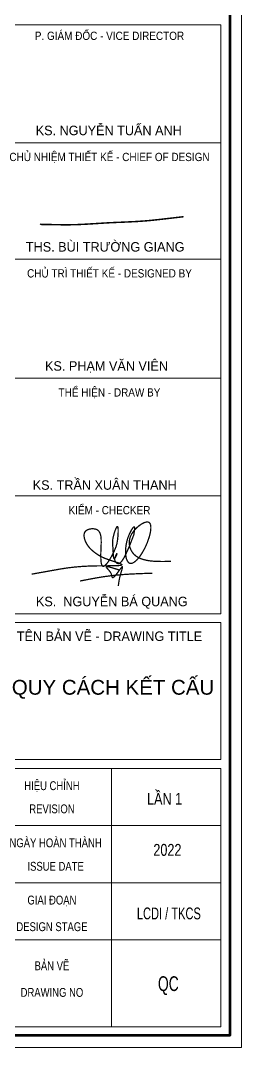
# Model space of a CAD drawing. Header units: millimetres. Extents: x 19378 to 228036, y -611253 to -529584.
# Drawn here: x 142414 to 150335, y -611253 to -574479 of the extents above; entities that cross this region are included whole.
import ezdxf
from ezdxf.enums import TextEntityAlignment as Align

# ---------------------------------------------------------------- set-up
doc = ezdxf.new("R2010")
doc.units = ezdxf.units.MM
doc.header["$MEASUREMENT"] = 0
doc.layers.get('Defpoints').update_dxf_attribs({"color": 1})
for name, color, linetype, lineweight in [('ISO', 153, 'Continuous', 13), ('LC ISO', 153, 'Continuous', 13), ('LC Net dam 1', 30, 'Continuous', 30), ('LC Net thay', 7, 'Continuous', 25), ('LC Text1', 3, 'Continuous', 20)]:
    doc.layers.add(name, color=color, linetype=linetype, lineweight=lineweight)
doc.layers.add('Khungten_LCDI', color=7, linetype='Continuous')
doc.styles.add('Khungten', font='VHAVAN_1.TTF', dxfattribs={"width": 0.9, "height": 5000})
doc.styles.add('Title', font='VHBLACK_1.TTF', dxfattribs={"width": 0.8})
doc.styles.add('VnAvantH', font='VHAVANB_1.TTF', dxfattribs={"width": 0.6})

# ---------------------------------------------------------------- blocks, each defined once
blk = doc.blocks.new('NGUYEN BA QUANG')
at = {"layer": 'LC ISO', "const_width": 54}
for points in [[(-3416, -557, -0.001023), (-2231, -345, -0.008385), (-1869, -289, -0.026114), (-905, -212, -0.007166), (-491, -205, 0.001773), (-49, -203, 0.009736), (200, -197, 0.025773), (331, -186, 0.054465), (383, -173, 0.09183), (397, -166, 0.386262), (399, -152, 0.129793), (379, -135, 0.036801), (321, -108, 0.016128), (184, -59, -0.006736), (-183, 62, -0.023924), (-416, 154, -0.046785), (-684, 310, -0.041509), (-918, 503, -0.092678), (-1136, 813, -0.077778), (-1199, 1035, -0.070106), (-1196, 1141, -0.201572), (-1106, 1286, -0.091887), (-982, 1343, -0.118851), (-732, 1351, -0.227561), (-543, 1208, -0.055716), (-508, 1121, -0.035741), (-487, 1019, -0.022757), (-478, 904, -0.018678), (-477, 714, 0.005361), (-493, 294, 0.022501), (-487, 25, 0.024956), (-474, -85, 0.051878), (-451, -169, 0.084004), (-427, -209, 0.302699), (-372, -224, 0.091028), (-331, -204, 0.045769), (-285, -164, 0.031407), (-218, -87, 0.026473), (-114, 66, 0.038878), (124, 530, 0.063388), (207, 831, 0.030377), (243, 1236, 0.019395), (241, 1350, 0.050857), (231, 1429, 0.089259), (221, 1451, 0.446193), (202, 1454, 0.08967), (185, 1438, 0.048315), (156, 1388, 0.024568), (114, 1288, 0.037087), (24, 971, 0.06811), (7, 722, 0.007404), (19, 571, -0.009821), (27, 442, 0.013775), (38, 214, 0.023991), (46, 154, 0.068642), (58, 113, 0.168495), (71, 99, 0.190472), (82, 99, 0.135753), (102, 116, 0.042547), (133, 165, 0.037247), (185, 280, 0.083462), (192, 310, 0.752396), (189, 311, 0.077103), (170, 286, 0.067778), (106, 135, 0.079642), (97, 52, 0.07615), (107, 12, 0.090818), (168, -77, 0.162992), (233, -111, 0.134535), (287, -101, 0.046135), (315, -85, 0.0589), (372, -33, 0.033446), (431, 44, 0.020493), (492, 142, 0.018931), (584, 325, 0.012315), (712, 617, 0.006262), (906, 1114)], [(906, 1114, 0.006821), (929, 1272, 0.011774), (937, 1340, 0.026266), (938, 1394, 0.052103), (935, 1423, 0.076783), (930, 1436, 0.163971), (923, 1442, 0.170042), (914, 1442, 0.080479), (902, 1436, 0.05585), (881, 1417, 0.031056), (847, 1375, 0.025203), (791, 1286, 0.116129), (556, 476, 0.061974), (575, 166, 0.045365), (610, 47, 0.070676), (660, -41, 0.091415), (710, -86, 0.146905), (783, -104, 0.068448), (833, -95, 0.049636), (885, -72, 0.053986), (978, -6, 0.029209), (1056, 69, 0.021304), (1134, 162, 0.025491), (1250, 329, 0.068873), (1561, 1027, 0.01773), (1596, 1171, 0.037697), (1624, 1368, 0.029037), (1623, 1453, 0.04288), (1613, 1525, 0.066726), (1590, 1583, 0.100495), (1556, 1623, 0.111871), (1508, 1644, 0.054631), (1469, 1647, 0.041179), (1426, 1643, 0.04561), (1355, 1623, 0.04967), (1225, 1558, 0.109429), (829, 1164, 0.05047), (753, 1012, 0.368126), (1079, 156, 0.040655), (1223, 90, 0.031441), (1383, 42, 0.023503), (1557, 9, 0.017084), (1742, -10, 0.011936), (1936, -19, 0.009133), (2206, -21, 0.002915), (2480, -16)], [(274, -380, 0.002584), (99, -322, 0.004829), (-9, -289, 0.009549), (-104, -262, 0.02019), (-180, -245, 0.020391), (-210, -242, 0.037792), (-233, -241, 0.083891), (-249, -244, 0.129866), (-256, -250, 0.170647), (-258, -257, 0.074142), (-257, -264, 0.04333), (-253, -271, 0.038982), (-240, -290, 0.018381), (-209, -327, -0.006145), (-155, -388, -0.017161), (-112, -442, -0.029179), (-72, -502, -0.056277), (-39, -577, -0.025416), (-31, -610, -0.003247), (-24, -652, 0.033316), (-18, -677, 0.055631), (-12, -689, 0.087521), (-5, -698, 0.15828), (8, -703, 0.07777), (18, -702, 0.051495), (30, -698, 0.04838), (50, -685, 0.02792), (72, -667, 0.021215), (104, -635, 0.012757), (138, -596, 0.011354), (192, -528, 0.005945), (265, -430, -0.007904), (360, -301, -0.011483), (384, -270, -0.027823), (404, -249, -0.066961), (415, -240, -0.123545), (420, -238, -0.248584), (424, -240, -0.12084), (426, -246, -0.064597), (426, -260, -0.027008), (421, -289, -0.011306), (411, -326, -0.007085), (384, -419, 0.007773), (340, -569, 0.03162), (266, -923, 0.004795), (248, -1055)], [(-1368, -847, -0.004051), (-800, -737, -0.026384), (342, -582, -0.006339), (726, -556, -0.004215), (1111, -537, -0.002629), (1689, -517)]]:
    blk.add_lwpolyline(points, format="xyb", dxfattribs=at)
blk = doc.blocks.new('Mr. Giang')
at = {"layer": 'LC ISO', "const_width": 50}
blk.add_lwpolyline([(138, -164), (149, -174), (155, -177), (164, -181), (175, -184), (186, -185), (197, -185), (206, -185), (221, -185), (232, -185), (244, -185), (255, -185), (267, -185), (278, -185), (290, -185), (301, -185), (313, -185), (324, -185), (335, -185), (346, -186), (358, -186), (369, -186), (380, -186), (391, -186), (402, -186), (413, -187), (424, -187), (435, -187), (446, -187), (457, -187), (468, -187), (479, -188), (490, -188), (501, -188), (512, -188), (523, -189), (534, -189), (544, -189), (555, -189), (566, -190), (577, -190), (588, -190), (598, -190), (609, -191), (620, -191), (630, -191), (641, -191), (652, -192), (662, -192), (673, -192), (684, -192), (694, -193), (705, -193), (715, -193), (726, -193), (736, -194), (747, -194), (758, -194), (768, -194), (779, -194), (789, -195), (800, -195), (810, -195), (821, -195), (831, -195), (842, -196), (852, -196), (863, -196), (874, -196), (884, -196), (895, -196), (905, -196), (916, -197), (926, -197), (937, -197), (947, -197), (958, -197), (968, -197), (979, -197), (990, -197), (998, -197), (1011, -197), (1021, -197), (1032, -197), (1043, -197), (1053, -197), (1064, -197), (1075, -197), (1085, -197), (1096, -197), (1107, -196), (1117, -196), (1128, -196), (1139, -196), (1149, -196), (1160, -196), (1171, -195), (1182, -195), (1192, -195), (1203, -195), (1214, -195), (1224, -194), (1235, -194), (1246, -194), (1257, -194), (1268, -193), (1278, -193), (1289, -193), (1300, -192), (1311, -192), (1322, -192), (1332, -191), (1343, -191), (1354, -191), (1365, -190), (1376, -190), (1386, -189), (1397, -189), (1408, -189), (1419, -188), (1430, -188), (1441, -187), (1452, -187), (1462, -186), (1473, -186), (1484, -185), (1495, -185), (1506, -184), (1517, -184), (1528, -183), (1539, -183), (1549, -182), (1560, -182), (1571, -181), (1582, -181), (1593, -180), (1604, -180), (1615, -179), (1626, -179), (1637, -178), (1648, -177), (1658, -177), (1669, -176), (1680, -176), (1691, -175), (1702, -174), (1713, -174), (1724, -173), (1735, -173), (1746, -172), (1757, -171), (1768, -171), (1778, -170), (1789, -169), (1800, -169), (1811, -168), (1822, -168), (1833, -167), (1844, -166), (1855, -166), (1866, -165), (1877, -164), (1888, -164), (1898, -163), (1909, -162), (1920, -162), (1931, -161), (1942, -160), (1953, -160), (1964, -159), (1975, -158), (1986, -158), (1996, -157), (2007, -156), (2018, -155), (2029, -155), (2040, -154), (2051, -153), (2062, -153), (2069, -152), (2083, -151), (2094, -151), (2105, -150), (2116, -149), (2127, -149), (2138, -148), (2149, -147), (2159, -147), (2170, -146), (2181, -145), (2192, -145), (2203, -144), (2214, -143), (2224, -143), (2235, -142), (2246, -141), (2257, -141), (2268, -140), (2278, -139), (2289, -139), (2300, -138), (2311, -137), (2322, -137), (2333, -136), (2343, -135), (2354, -135), (2365, -134), (2376, -134), (2387, -133), (2397, -132), (2408, -132), (2419, -131), (2430, -130), (2441, -130), (2451, -129), (2462, -129), (2473, -128), (2487, -127), (2495, -127), (2505, -126), (2516, -126), (2527, -125), (2538, -125), (2549, -124), (2560, -124), (2570, -123), (2581, -123), (2592, -122), (2603, -122), (2614, -121), (2624, -121), (2635, -120), (2646, -120), (2657, -119), (2668, -119), (2679, -118), (2689, -118), (2700, -117), (2711, -117), (2722, -116), (2733, -116), (2744, -115), (2754, -115), (2765, -114), (2776, -114), (2787, -113), (2798, -113), (2809, -112), (2819, -112), (2830, -111), (2841, -111), (2852, -111), (2863, -110), (2874, -110), (2884, -109), (2895, -109), (2906, -108), (2917, -108), (2928, -107), (2939, -107), (2949, -106), (2960, -106), (2971, -106), (2982, -105), (2993, -105), (3004, -104), (3014, -104), (3025, -103), (3036, -103), (3047, -102), (3058, -102), (3069, -101), (3079, -101), (3090, -100), (3101, -100), (3112, -99), (3123, -99), (3134, -98), (3144, -98), (3155, -97), (3166, -97), (3177, -96), (3188, -96), (3199, -95), (3209, -95), (3220, -94), (3231, -94), (3242, -93), (3253, -93), (3264, -92), (3274, -92), (3285, -91), (3296, -91), (3307, -90), (3318, -89), (3329, -89), (3339, -88), (3350, -88), (3361, -87), (3372, -86), (3383, -86), (3394, -85), (3404, -85), (3415, -84), (3426, -83), (3437, -83), (3448, -82), (3458, -81), (3469, -81), (3480, -80), (3491, -79), (3502, -79), (3513, -78), (3523, -77), (3534, -76), (3545, -76), (3556, -75), (3567, -74), (3577, -73), (3588, -73), (3599, -72), (3610, -71), (3621, -70), (3632, -69), (3642, -69), (3651, -68), (3664, -67), (3675, -66), (3686, -65), (3696, -64), (3707, -63), (3718, -62), (3729, -62), (3740, -61), (3750, -60), (3761, -59), (3772, -58), (3783, -57), (3794, -56), (3804, -55), (3815, -54), (3826, -53), (3837, -52), (3848, -51), (3858, -50), (3869, -49), (3880, -48), (3891, -47), (3902, -46), (3912, -45), (3923, -44), (3934, -43), (3945, -41), (3955, -40), (3966, -39), (3977, -38), (3988, -37), (3999, -36), (4009, -35), (4020, -34), (4031, -33), (4042, -31), (4053, -30), (4063, -29), (4074, -28), (4085, -27), (4096, -26), (4106, -24), (4117, -23), (4128, -22), (4139, -21), (4150, -20), (4160, -19), (4171, -17), (4182, -16), (4193, -15), (4203, -14), (4214, -12), (4225, -11), (4236, -10), (4247, -9), (4257, -8), (4268, -6), (4279, -5), (4290, -4), (4300, -3), (4311, -1), (4322, 0), (4333, 1), (4343, 2), (4354, 4), (4365, 5), (4376, 6), (4387, 7), (4397, 9), (4408, 10), (4419, 11), (4430, 12), (4440, 14), (4451, 15), (4462, 16), (4473, 17), (4483, 19), (4494, 20), (4505, 21), (4516, 22), (4527, 24), (4537, 25), (4548, 26), (4559, 27), (4570, 29), (4580, 30), (4591, 31), (4602, 32), (4613, 34), (4623, 35), (4634, 36), (4645, 37), (4656, 39), (4667, 40), (4677, 41), (4688, 42), (4699, 44), (4710, 45), (4720, 46), (4731, 47), (4742, 49), (4753, 50), (4764, 51), (4774, 52), (4785, 53), (4796, 55), (4807, 56), (4817, 57), (4828, 58), (4839, 60), (4850, 61), (4860, 62), (4871, 63), (4882, 65), (4893, 66), (4904, 67), (4914, 68), (4925, 69), (4936, 71), (4947, 72), (4957, 73), (4968, 74), (4979, 76), (4990, 77)], dxfattribs=at)
blk = doc.blocks.new('lcdi fix')
at = {"layer": 'Defpoints', "lineweight": 0}
blk.add_lwpolyline([(-1200, -14850), (-1200, 14850), (40800, 14850), (40800, -14850)], close=True, dxfattribs=at)
at = {"layer": 'Khungten_LCDI', "color": 5, "lineweight": 25}
blk.add_line((40600, -14650), (40600, 14650), dxfattribs=at)
at = {"layer": 'Khungten_LCDI', "color": 9, "lineweight": 15}
for p, q in [((38600, -10133), (38600, -14500)), ((40450, -11100), (36750, -11100)), ((40450, -12067), (36750, -12067)), ((40450, -13033), (36750, -13033))]:
    blk.add_line(p, q, dxfattribs=at)
at = {"layer": 'Khungten_LCDI', "color": 5, "lineweight": 60}
blk.add_lwpolyline([(0, -14650), (0, 14650), (40600, 14650), (40600, -14650)], close=True, dxfattribs=at)
at = {"layer": 'Khungten_LCDI', "color": 9, "lineweight": 15}
for points in [[(36750, 446), (40450, 446), (40450, 2437), (36750, 2437)], [(36750, -1522), (40450, -1522), (40450, 446), (36750, 446)], [(36750, -1522), (40450, -1522), (40450, -3535), (36750, -3535)], [(36750, -5526), (40450, -5526), (40450, -3535), (36750, -3535)], [(36750, -7517), (40450, -7517), (40450, -5526), (36750, -5526)], [(36750, -9983), (40450, -9983), (40450, -7667), (36750, -7667)], [(36750, -14500), (40450, -14500), (40450, -10133), (36750, -10133)]]:
    blk.add_lwpolyline(points, close=True, dxfattribs=at)
at = {"layer": 'ISO', "xscale": 0.5, "yscale": 0.5, "zscale": 0.5}
blk.add_blockref('Mr. Giang', (37324, -843), dxfattribs=at)
at = {"layer": 'LC Net dam 1', "xscale": 0.4, "yscale": 0.4, "zscale": 0.4}
blk.add_blockref('NGUYEN BA QUANG', (38616, -6625), dxfattribs=at)
at = {"color": 7}
for s, height, style, width, p in [('P. gi¸m ®èc - VICE director', 140, 'Khungten', 0.9, (38566, 2184)), ('chñ nhiÖm thiÕt kÕ - chief of design', 140, 'Khungten', 0.9, (38566, 136)), ('chñ tr× thiÕt kÕ - designed by', 140, 'Khungten', 0.9, (38566, -1832)), ('thÓ hiÖn - draw by', 140, 'Khungten', 0.9, (38566, -3845)), ('kiÓm - checker', 140, 'Khungten', 0.9, (38566, -5836)), ('hiÖu chØnh', 150, 'Khungten', 0.8, (37592, -10499)), ('revision', 150, 'Khungten', 0.8, (37592, -10891)), ('ngµy hoµn thµnh', 150, 'Khungten', 0.8, (37654, -11466)), ('issue date', 150, 'Khungten', 0.8, (37654, -11862)), ('giai ®o¹n', 150, 'Khungten', 0.8, (37592, -12433)), ('lcdi / tkcs', 200, 'Title', 0.7, (39571, -12684)), ('design stage', 150, 'Khungten', 0.8, (37592, -12883)), ('b¶n vÏ', 150, 'Khungten', 0.8, (37592, -13544)), ('drawing nO', 150, 'Khungten', 0.8, (37592, -13994))]:
    blk.add_text(s, height=height, dxfattribs=dict(at, style=style, width=width)).set_placement(p, align=Align.CENTER)
for s, style, p in [('ks. nguyÔn tuÊn anh', 'VnAvantH', (38553, 574)), ('ths. bïi tr\xadêng giang', 'VnAvantH', (38493, -1394)), ('ks. PH¹M V¡N VI£N', 'VnAvantH', (38515, -3408)), ('ks. TRÇN XU¢N THANH ', 'VnAvantH', (38515, -5421)), ('ks.  NGUYÔN B¸ QUANG', 'VnAvantH', (38605, -7390)), ('tªn b¶n vÏ - drawing title', 'Khungten', (38566, -7977))]:
    blk.add_text(s, height=160, dxfattribs=dict(at, style=style)).set_placement(p, align=Align.CENTER)
at = {"color": 7, "style": 'Khungten', "width": 0.8}
for tag, p in [('REVISION', (39499, -10746)), ('NGAYHT', (39546, -11609))]:
    blk.add_attdef(tag, text='', height=200, dxfattribs=at).set_placement(p, align=Align.CENTER)
at = {"layer": 'LC Text1', "style": 'Title', "width": 1.485915}
for tag, p, p2 in [('TENBANVE1', (36913, -8886), (40339, -8886)), ('TENBANVE2', (36913, -9562), (40339, -9562))]:
    blk.add_attdef(tag, text='', height=250, dxfattribs=at).set_placement(p, p2, align=Align.FIT)
at = {"layer": 'LC Text1', "style": 'Title', "width": 0.7}
blk.add_attdef('SOBANVE', text='', height=250, dxfattribs=at).set_placement((39562, -13896), align=Align.CENTER)

msp = doc.modelspace()

# ---------------------------------------------------------------- block references
at = {"layer": 'LC Net thay'}
ref = msp.add_blockref('lcdi fix', (63919.7, -579800, 0), dxfattribs=dict(at, xscale=2.118034286391425, yscale=2.118034286391425, zscale=2.118034286391425))
ref.add_attrib('NGAYHT', '2022', dxfattribs={"layer": 'LC Text1', "height": 423.6, "style": 'Khungten', "width": 0.8}).set_placement((147679.6, -604389, 0), align=Align.CENTER)
ref.add_attrib('REVISION', 'lÇn 1', dxfattribs={"layer": 'LC Text1', "height": 423.6, "style": 'Khungten', "width": 0.8}).set_placement((147579.4, -602561, 0), align=Align.CENTER)
ref.add_attrib('SOBANVE', 'qc', dxfattribs={"layer": 'LC Text1', "height": 529.51, "style": 'Title', "width": 0.7}).set_placement((147713.3, -609232.6, 0), align=Align.CENTER)
ref.add_attrib('TENBANVE1', 'quy c¸ch kÕt cÊu', dxfattribs={"layer": 'LC Text1', "height": 529.509, "style": 'Title', "width": 0.888232}).set_placement((142101.9, -598620.3, 0), (149359.4, -598620.3, 0), align=Align.FIT)

doc.saveas('drawing.dxf')
